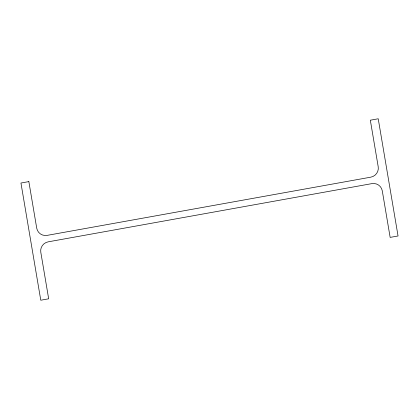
<?xml version="1.0" encoding="UTF-8"?>
<svg xmlns="http://www.w3.org/2000/svg" width="419" height="419" viewBox="0 0 419 419"><rect width="100%" height="100%" fill="white"/><g stroke="black" fill="none" stroke-linecap="round" stroke-linejoin="round"><path stroke-width="0.63" d="M28.848 181.605L20.95 183.024L40.774 300.224L48.672 298.799L40.795 252.248A9.098 8.925 -26.2 0 1 48.243 241.826L371.847 183.632A9.098 8.925 -26.2 0 1 382.28 190.839L390.152 237.395L398.05 235.976L378.226 118.776L370.328 120.201L378.205 166.752A9.098 8.925 -26.2 0 1 370.757 177.174L47.153 235.368A9.098 8.925 -26.2 0 1 36.72 228.161L28.848 181.605"/></g></svg>
